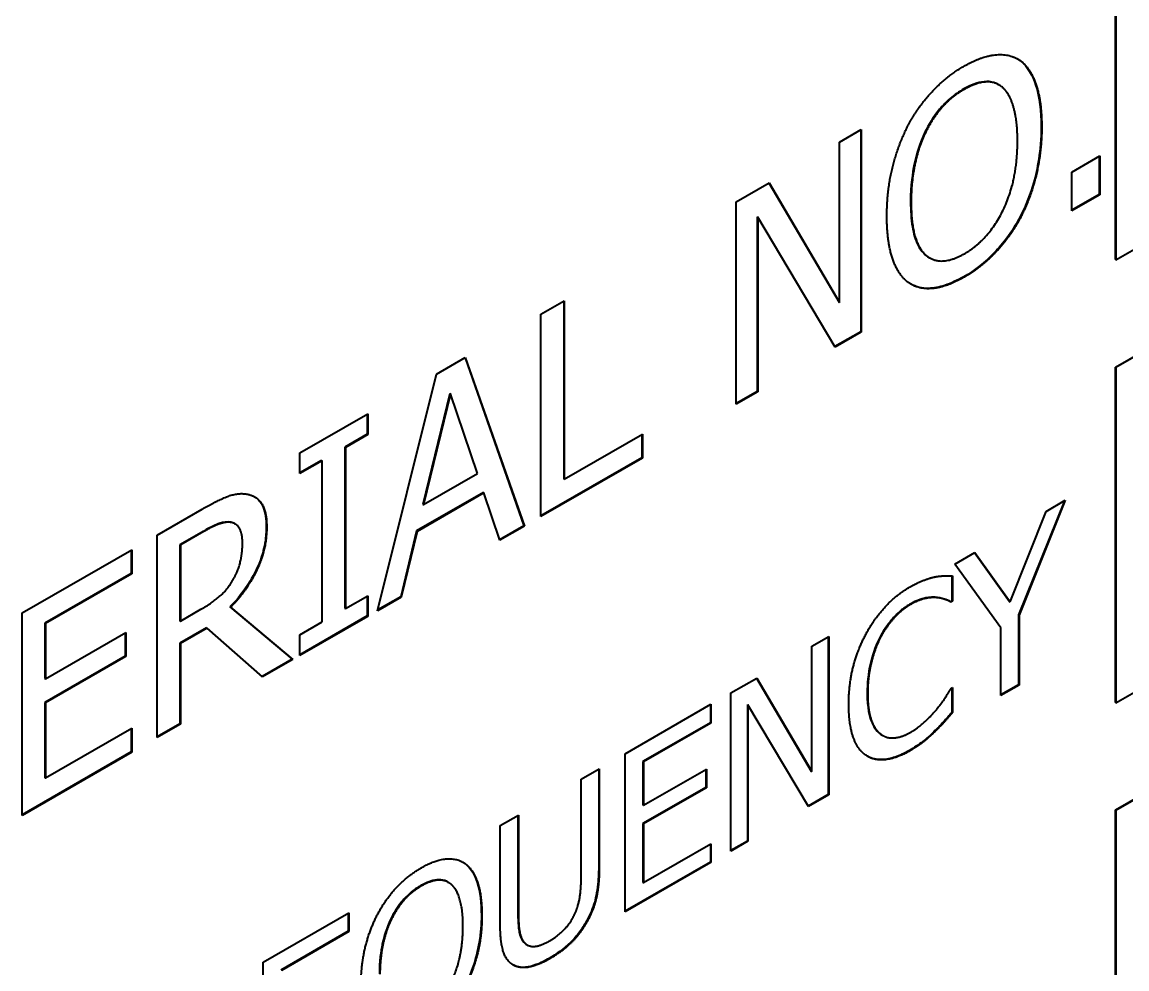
# Model space of a CAD drawing. Header units: inches. Extents: x 6934 to 18973, y 4254 to 7629.
# Drawn here: x 11239.27 to 11250.69, y 6561.97 to 6571.75 of the extents above; entities that cross this region are included whole.
import ezdxf

# ---------------------------------------------------------------- set-up
doc = ezdxf.new("R2010")
doc.units = ezdxf.units.IN
doc.header["$MEASUREMENT"] = 0
doc.layers.add('POWER SUPPLY CASE OUTLINE$0$가시적인 것(ISO)', color=3, linetype='Continuous', lineweight=40, true_color=0x00ff00)
doc.layers.add('POWER SUPPLY CASE OUTLINE$0$가시적인 좁은 것(ISO)', color=3, linetype='Continuous', lineweight=35, true_color=0x00ff00)

msp = doc.modelspace()

# ---------------------------------------------------------------- linework, layer by layer
at = {"layer": 'POWER SUPPLY CASE OUTLINE$0$가시적인 것(ISO)'}
for p, q in [((11250.575, 6569.294), (11269.525, 6580.207)), ((11250.569, 6568.186), (11269.519, 6579.099)), ((11269.525, 6579.095), (11250.575, 6568.183)), ((11250.575, 6564.716), (11269.525, 6575.629)), ((11250.569, 6563.608), (11269.519, 6574.52)), ((11269.525, 6574.517), (11250.575, 6563.604)), ((11250.569, 6569.298), (11250.569, 6572.764)), ((11250.575, 6572.761), (11250.575, 6569.294)), ((11249.585, 6571.353), (11249.591, 6571.35)), ((11249.358, 6571.107), (11249.364, 6571.104)), ((11247.719, 6570.511), (11247.943, 6570.64)), ((11247.938, 6570.637), (11247.938, 6568.551)), ((11247.943, 6570.64), (11247.943, 6568.547)), ((11247.719, 6568.854), (11247.719, 6570.511)), ((11250.119, 6570.2), (11250.409, 6570.368)), ((11250.403, 6570.364), (11250.403, 6569.971)), ((11250.409, 6570.368), (11250.409, 6569.967)), ((11250.119, 6569.8), (11250.119, 6570.2)), ((11246.648, 6569.894), (11246.99, 6570.091)), ((11246.987, 6570.09), (11247.713, 6568.857)), ((11246.99, 6570.091), (11247.719, 6568.854)), ((11246.648, 6567.801), (11246.648, 6569.894)), ((11250.403, 6569.971), (11250.119, 6569.807)), ((11250.409, 6569.967), (11250.119, 6569.8)), ((11250.403, 6569.971), (11250.409, 6569.967)), ((11246.867, 6569.739), (11246.867, 6567.934)), ((11246.867, 6569.739), (11246.872, 6569.735)), ((11247.673, 6568.392), (11246.872, 6569.735)), ((11246.872, 6569.735), (11246.872, 6567.931)), ((11248.645, 6569.317), (11248.651, 6569.314)), ((11250.569, 6569.298), (11250.575, 6569.294)), ((11244.632, 6568.734), (11244.873, 6568.872)), ((11244.867, 6568.869), (11244.867, 6567.03)), ((11244.873, 6568.872), (11244.873, 6567.027)), ((11247.713, 6568.857), (11247.719, 6568.854)), ((11244.632, 6566.641), (11244.632, 6568.734)), ((11247.938, 6568.551), (11247.67, 6568.397)), ((11247.943, 6568.547), (11247.673, 6568.392)), ((11247.938, 6568.551), (11247.943, 6568.547)), ((11243.554, 6568.113), (11243.85, 6568.283)), ((11243.847, 6568.281), (11244.455, 6566.545)), ((11243.85, 6568.283), (11244.461, 6566.542)), ((11250.569, 6564.719), (11250.569, 6568.186)), ((11250.569, 6568.186), (11250.575, 6568.183)), ((11250.575, 6568.183), (11250.575, 6564.716)), ((11242.944, 6565.668), (11243.554, 6568.113)), ((11243.691, 6567.913), (11243.412, 6566.767)), ((11243.696, 6567.91), (11243.418, 6566.764)), ((11243.691, 6567.913), (11243.696, 6567.91)), ((11243.977, 6567.086), (11243.696, 6567.91)), ((11246.867, 6567.934), (11246.648, 6567.808)), ((11246.872, 6567.931), (11246.648, 6567.801)), ((11246.867, 6567.934), (11246.872, 6567.931)), ((11242.14, 6567.298), (11242.841, 6567.702)), ((11242.836, 6567.699), (11242.836, 6567.492)), ((11242.841, 6567.702), (11242.841, 6567.489)), ((11242.836, 6567.492), (11242.605, 6567.359)), ((11242.841, 6567.489), (11242.611, 6567.356)), ((11242.836, 6567.492), (11242.841, 6567.489)), ((11244.873, 6567.027), (11245.681, 6567.492)), ((11245.676, 6567.489), (11245.676, 6567.248)), ((11245.681, 6567.492), (11245.681, 6567.245)), ((11242.14, 6567.085), (11242.14, 6567.298)), ((11242.605, 6567.359), (11242.605, 6565.694)), ((11242.605, 6567.359), (11242.611, 6567.356)), ((11242.611, 6567.356), (11242.611, 6565.69)), ((11242.365, 6567.221), (11242.14, 6567.091)), ((11242.37, 6567.217), (11242.14, 6567.085)), ((11242.365, 6567.221), (11242.37, 6567.217)), ((11242.37, 6565.552), (11242.37, 6567.217)), ((11245.676, 6567.248), (11244.632, 6566.647)), ((11245.681, 6567.245), (11244.632, 6566.641)), ((11245.676, 6567.248), (11245.681, 6567.245)), ((11243.418, 6566.764), (11243.977, 6567.086)), ((11244.867, 6567.03), (11244.873, 6567.027)), ((11244.037, 6566.89), (11243.346, 6566.492)), ((11244.043, 6566.886), (11243.352, 6566.488)), ((11244.037, 6566.89), (11244.043, 6566.886)), ((11244.207, 6566.396), (11244.043, 6566.886)), ((11250.042, 6566.804), (11249.568, 6565.625)), ((11250.051, 6566.809), (11249.574, 6565.622)), ((11249.852, 6566.694), (11250.051, 6566.809)), ((11240.666, 6566.449), (11241.132, 6566.718)), ((11243.412, 6566.767), (11243.418, 6566.764)), ((11249.481, 6565.761), (11249.852, 6566.694)), ((11241.14, 6566.488), (11240.901, 6566.35)), ((11241.145, 6566.485), (11240.906, 6566.347)), ((11241.466, 6566.568), (11241.471, 6566.565)), ((11243.346, 6566.492), (11243.182, 6565.812)), ((11243.352, 6566.488), (11243.187, 6565.809)), ((11243.346, 6566.492), (11243.352, 6566.488)), ((11244.455, 6566.545), (11244.205, 6566.401)), ((11244.461, 6566.542), (11244.207, 6566.396)), ((11244.455, 6566.545), (11244.461, 6566.542)), ((11240.666, 6564.357), (11240.666, 6566.449)), ((11240.901, 6566.35), (11240.901, 6565.563)), ((11240.901, 6566.35), (11240.906, 6566.347)), ((11240.906, 6566.347), (11240.906, 6565.56)), ((11239.269, 6565.645), (11240.402, 6566.297)), ((11240.396, 6566.294), (11240.396, 6566.053)), ((11240.402, 6566.297), (11240.402, 6566.05)), ((11248.908, 6566.15), (11249.116, 6566.27)), ((11249.114, 6566.269), (11249.475, 6565.764)), ((11249.116, 6566.27), (11249.481, 6565.761)), ((11249.386, 6565.491), (11248.908, 6566.15)), ((11240.396, 6566.053), (11239.504, 6565.539)), ((11240.402, 6566.05), (11239.51, 6565.536)), ((11240.396, 6566.053), (11240.402, 6566.05)), ((11248.88, 6566.029), (11248.88, 6565.77)), ((11248.886, 6566.029), (11248.886, 6565.767)), ((11242.611, 6565.69), (11242.841, 6565.823)), ((11242.836, 6565.82), (11242.836, 6565.613)), ((11242.841, 6565.823), (11242.841, 6565.609)), ((11243.187, 6565.809), (11242.944, 6565.668)), ((11243.182, 6565.812), (11242.946, 6565.676)), ((11243.182, 6565.812), (11243.187, 6565.809)), ((11240.906, 6565.56), (11241.118, 6565.682)), ((11241.417, 6565.706), (11242.061, 6565.167)), ((11241.417, 6565.706), (11241.423, 6565.703)), ((11241.423, 6565.703), (11242.067, 6565.163)), ((11242.605, 6565.694), (11242.611, 6565.69)), ((11248.88, 6565.77), (11248.865, 6565.761)), ((11248.865, 6565.761), (11248.871, 6565.758)), ((11248.886, 6565.767), (11248.871, 6565.758)), ((11248.88, 6565.77), (11248.886, 6565.767)), ((11249.475, 6565.764), (11249.481, 6565.761)), ((11239.269, 6563.552), (11239.269, 6565.645)), ((11240.901, 6565.563), (11240.906, 6565.56)), ((11242.836, 6565.613), (11242.14, 6565.212)), ((11242.841, 6565.609), (11242.14, 6565.206)), ((11242.14, 6565.419), (11242.37, 6565.552)), ((11242.836, 6565.613), (11242.841, 6565.609)), ((11249.568, 6565.625), (11249.574, 6565.622)), ((11249.568, 6565.625), (11249.568, 6564.902)), ((11249.574, 6565.622), (11249.574, 6564.899)), ((11239.504, 6565.539), (11239.51, 6565.536)), ((11239.504, 6565.539), (11239.504, 6564.966)), ((11239.51, 6565.536), (11239.51, 6564.963)), ((11239.51, 6564.963), (11240.342, 6565.442)), ((11240.336, 6565.439), (11240.336, 6565.198)), ((11240.342, 6565.442), (11240.342, 6565.194)), ((11241.176, 6565.49), (11240.901, 6565.331)), ((11241.182, 6565.487), (11240.906, 6565.328)), ((11241.176, 6565.49), (11241.182, 6565.487)), ((11241.754, 6564.983), (11241.182, 6565.487)), ((11249.386, 6564.79), (11249.386, 6565.491)), ((11240.901, 6565.331), (11240.901, 6564.498)), ((11240.901, 6565.331), (11240.906, 6565.328)), ((11240.906, 6565.328), (11240.906, 6564.495)), ((11242.14, 6565.206), (11242.14, 6565.419)), ((11247.432, 6565.3), (11247.607, 6565.401)), ((11247.601, 6565.398), (11247.601, 6563.769)), ((11247.607, 6565.401), (11247.607, 6563.766)), ((11247.432, 6564.006), (11247.432, 6565.3)), ((11240.336, 6565.198), (11239.504, 6564.719)), ((11240.342, 6565.194), (11239.51, 6564.715)), ((11240.336, 6565.198), (11240.342, 6565.194)), ((11242.061, 6565.167), (11241.75, 6564.987)), ((11242.067, 6565.163), (11241.754, 6564.983)), ((11242.061, 6565.167), (11242.067, 6565.163)), ((11239.504, 6564.966), (11239.51, 6564.963)), ((11246.595, 6564.818), (11246.862, 6564.972)), ((11246.859, 6564.971), (11247.426, 6564.009)), ((11246.862, 6564.972), (11247.432, 6564.006)), ((11248.872, 6564.866), (11248.886, 6564.874)), ((11248.88, 6564.87), (11248.88, 6564.617)), ((11248.886, 6564.874), (11248.886, 6564.614)), ((11249.568, 6564.902), (11249.386, 6564.797)), ((11249.574, 6564.899), (11249.386, 6564.79)), ((11249.568, 6564.902), (11249.574, 6564.899)), ((11246.595, 6563.183), (11246.595, 6564.818)), ((11239.504, 6564.719), (11239.51, 6564.715)), ((11239.504, 6564.719), (11239.504, 6563.942)), ((11239.51, 6564.715), (11239.51, 6563.939)), ((11245.504, 6564.19), (11246.389, 6564.7)), ((11246.383, 6564.696), (11246.383, 6564.509)), ((11246.389, 6564.7), (11246.389, 6564.506)), ((11246.765, 6564.697), (11246.77, 6564.694)), ((11246.765, 6564.697), (11246.765, 6563.287)), ((11247.396, 6563.645), (11246.77, 6564.694)), ((11246.77, 6564.694), (11246.77, 6563.284)), ((11250.569, 6564.719), (11250.575, 6564.716)), ((11248.88, 6564.617), (11248.886, 6564.614)), ((11239.51, 6563.939), (11240.402, 6564.452)), ((11240.396, 6564.449), (11240.396, 6564.208)), ((11240.402, 6564.452), (11240.402, 6564.204)), ((11240.901, 6564.498), (11240.666, 6564.363)), ((11240.906, 6564.495), (11240.666, 6564.357)), ((11240.901, 6564.498), (11240.906, 6564.495)), ((11246.383, 6564.509), (11245.686, 6564.108)), ((11246.389, 6564.506), (11245.692, 6564.105)), ((11246.383, 6564.509), (11246.389, 6564.506)), ((11248.692, 6564.416), (11248.698, 6564.413)), ((11248.158, 6564.382), (11248.164, 6564.379)), ((11240.396, 6564.208), (11239.269, 6563.559)), ((11240.402, 6564.204), (11239.269, 6563.552)), ((11240.396, 6564.208), (11240.402, 6564.204)), ((11245.504, 6562.555), (11245.504, 6564.19)), ((11245.686, 6564.108), (11245.686, 6563.66)), ((11245.686, 6564.108), (11245.692, 6564.105)), ((11245.692, 6564.105), (11245.692, 6563.657)), ((11245.047, 6563.927), (11245.235, 6564.035)), ((11245.229, 6564.032), (11245.229, 6563.018)), ((11245.235, 6564.035), (11245.235, 6563.015)), ((11245.692, 6563.657), (11246.342, 6564.031)), ((11246.336, 6564.028), (11246.336, 6563.841)), ((11246.342, 6564.031), (11246.342, 6563.838)), ((11247.426, 6564.009), (11247.432, 6564.006)), ((11239.504, 6563.942), (11239.51, 6563.939)), ((11245.047, 6562.901), (11245.047, 6563.927)), ((11246.336, 6563.841), (11245.686, 6563.467)), ((11246.342, 6563.838), (11245.692, 6563.464)), ((11246.336, 6563.841), (11246.342, 6563.838)), ((11247.601, 6563.769), (11247.393, 6563.649)), ((11247.607, 6563.766), (11247.396, 6563.645)), ((11247.601, 6563.769), (11247.607, 6563.766)), ((11245.686, 6563.66), (11245.692, 6563.657)), ((11250.569, 6560.141), (11250.569, 6563.608)), ((11250.569, 6563.608), (11250.575, 6563.604)), ((11250.575, 6563.604), (11250.575, 6560.138)), ((11244.211, 6563.446), (11244.399, 6563.554)), ((11244.394, 6563.551), (11244.394, 6562.537)), ((11244.399, 6563.554), (11244.399, 6562.534)), ((11244.211, 6562.425), (11244.211, 6563.446)), ((11245.686, 6563.467), (11245.686, 6562.86)), ((11245.686, 6563.467), (11245.692, 6563.464)), ((11245.692, 6563.464), (11245.692, 6562.857)), ((11246.765, 6563.287), (11246.595, 6563.19)), ((11246.77, 6563.284), (11246.595, 6563.183)), ((11246.765, 6563.287), (11246.77, 6563.284)), ((11245.692, 6562.857), (11246.389, 6563.258)), ((11246.383, 6563.255), (11246.383, 6563.068)), ((11246.389, 6563.258), (11246.389, 6563.064)), ((11246.383, 6563.068), (11245.504, 6562.561)), ((11246.389, 6563.064), (11245.504, 6562.555)), ((11246.383, 6563.068), (11246.389, 6563.064)), ((11243.67, 6562.863), (11243.676, 6562.86)), ((11245.686, 6562.86), (11245.692, 6562.857)), ((11241.761, 6562.035), (11242.646, 6562.544)), ((11242.64, 6562.541), (11242.64, 6562.354)), ((11242.646, 6562.544), (11242.646, 6562.351)), ((11242.64, 6562.354), (11241.943, 6561.953)), ((11242.646, 6562.351), (11241.949, 6561.949)), ((11242.64, 6562.354), (11242.646, 6562.351)), ((11244.484, 6562.216), (11244.49, 6562.213)), ((11241.761, 6560.4), (11241.761, 6562.035)), ((11244.343, 6562.007), (11244.346, 6562.005))]:
    msp.add_line(p, q, dxfattribs=at)
for points, degree in [([(11249.007, 6571.297), (11249.192, 6571.403), (11249.488, 6571.425), (11249.591, 6571.35)], 2), ([(11249.558, 6571.371), (11249.567, 6571.365), (11249.576, 6571.359), (11249.585, 6571.353)], 3), ([(11248.424, 6570.678), (11248.53, 6570.878), (11248.825, 6571.192), (11249.007, 6571.297)], 2), ([(11249.591, 6571.35), (11249.693, 6571.27), (11249.808, 6570.929), (11249.808, 6570.667)], 2), ([(11249.008, 6571.057), (11248.878, 6570.982), (11248.681, 6570.763), (11248.606, 6570.608)], 2), ([(11249.409, 6571.07), (11249.337, 6571.137), (11249.134, 6571.129), (11249.008, 6571.057)], 2), ([(11249.557, 6570.523), (11249.557, 6570.73), (11249.479, 6571.006), (11249.409, 6571.07)], 2), ([(11248.207, 6569.746), (11248.207, 6570.009), (11248.32, 6570.474), (11248.424, 6570.678)], 2), ([(11248.606, 6570.608), (11248.534, 6570.46), (11248.458, 6570.094), (11248.458, 6569.89)], 2), ([(11249.808, 6570.667), (11249.808, 6570.413), (11249.696, 6569.937), (11249.591, 6569.737)], 2), ([(11249.008, 6569.357), (11249.259, 6569.502), (11249.557, 6570.111), (11249.557, 6570.523)], 2), ([(11248.458, 6569.89), (11248.458, 6569.478), (11248.757, 6569.213), (11249.008, 6569.357)], 2), ([(11248.423, 6569.064), (11248.319, 6569.144), (11248.207, 6569.488), (11248.207, 6569.746)], 2), ([(11249.591, 6569.737), (11249.479, 6569.527), (11249.184, 6569.218), (11249.007, 6569.116)], 2), ([(11249.007, 6569.116), (11248.823, 6569.01), (11248.53, 6568.985), (11248.423, 6569.064)], 2), ([(11241.132, 6566.718), (11241.288, 6566.808), (11241.498, 6566.889), (11241.593, 6566.873)], 2), ([(11241.593, 6566.873), (11241.688, 6566.857), (11241.798, 6566.698), (11241.798, 6566.533)], 2), ([(11241.433, 6566.579), (11241.382, 6566.589), (11241.245, 6566.542), (11241.145, 6566.485)], 2), ([(11241.466, 6566.568), (11241.454, 6566.575), (11241.441, 6566.58), (11241.427, 6566.582)], 3), ([(11241.547, 6566.367), (11241.547, 6566.459), (11241.492, 6566.567), (11241.433, 6566.579)], 2), ([(11241.798, 6566.533), (11241.798, 6566.304), (11241.596, 6565.878), (11241.423, 6565.703)], 2), ([(11241.445, 6565.979), (11241.498, 6566.067), (11241.547, 6566.258), (11241.547, 6566.367)], 2), ([(11248.449, 6565.915), (11248.52, 6565.956), (11248.645, 6566.004), (11248.698, 6566.016)], 2), ([(11248.698, 6566.016), (11248.744, 6566.025), (11248.839, 6566.031), (11248.886, 6566.029)], 2), ([(11241.118, 6565.682), (11241.222, 6565.742), (11241.388, 6565.88), (11241.445, 6565.979)], 2), ([(11247.99, 6565.425), (11248.075, 6565.584), (11248.306, 6565.833), (11248.449, 6565.915)], 2), ([(11248.712, 6565.803), (11248.658, 6565.806), (11248.531, 6565.777), (11248.448, 6565.729)], 2), ([(11248.871, 6565.758), (11248.846, 6565.77), (11248.768, 6565.799), (11248.712, 6565.803)], 2), ([(11248.448, 6565.729), (11248.358, 6565.677), (11248.196, 6565.498), (11248.135, 6565.381)], 2), ([(11247.813, 6564.701), (11247.813, 6564.906), (11247.904, 6565.263), (11247.99, 6565.425)], 2), ([(11248.135, 6565.381), (11248.076, 6565.263), (11248.009, 6564.972), (11248.009, 6564.814)], 2), ([(11248.722, 6564.648), (11248.774, 6564.712), (11248.85, 6564.828), (11248.872, 6564.866)], 2), ([(11248.009, 6564.814), (11248.009, 6564.646), (11248.079, 6564.443), (11248.14, 6564.395)], 2), ([(11247.991, 6564.173), (11247.906, 6564.23), (11247.813, 6564.494), (11247.813, 6564.701)], 2), ([(11248.448, 6564.409), (11248.529, 6564.456), (11248.668, 6564.583), (11248.722, 6564.648)], 2), ([(11248.886, 6564.614), (11248.839, 6564.562), (11248.756, 6564.468), (11248.698, 6564.413)], 2), ([(11248.14, 6564.395), (11248.199, 6564.348), (11248.359, 6564.358), (11248.448, 6564.409)], 2), ([(11248.698, 6564.413), (11248.636, 6564.353), (11248.531, 6564.269), (11248.446, 6564.22)], 2), ([(11248.134, 6564.398), (11248.142, 6564.392), (11248.15, 6564.387), (11248.158, 6564.382)], 3), ([(11248.446, 6564.22), (11248.308, 6564.141), (11248.076, 6564.114), (11247.991, 6564.173)], 2), ([(11243.396, 6563.011), (11243.541, 6563.094), (11243.772, 6563.111), (11243.853, 6563.051)], 2), ([(11243.824, 6563.069), (11243.832, 6563.065), (11243.84, 6563.06), (11243.847, 6563.054)], 3), ([(11243.853, 6563.051), (11243.933, 6562.99), (11244.022, 6562.722), (11244.022, 6562.518)], 2), ([(11242.941, 6562.526), (11243.024, 6562.684), (11243.254, 6562.929), (11243.396, 6563.011)], 2), ([(11245.235, 6563.015), (11245.235, 6562.844), (11245.175, 6562.566), (11245.099, 6562.439)], 2), ([(11243.398, 6562.823), (11243.296, 6562.765), (11243.142, 6562.594), (11243.084, 6562.473)], 2), ([(11243.71, 6562.834), (11243.654, 6562.886), (11243.496, 6562.88), (11243.398, 6562.823)], 2), ([(11243.826, 6562.405), (11243.826, 6562.568), (11243.765, 6562.783), (11243.71, 6562.834)], 2), ([(11244.986, 6562.542), (11245.021, 6562.624), (11245.047, 6562.791), (11245.047, 6562.901)], 2), ([(11242.772, 6561.798), (11242.772, 6562.005), (11242.86, 6562.368), (11242.941, 6562.526)], 2), ([(11243.084, 6562.473), (11243.027, 6562.357), (11242.968, 6562.07), (11242.968, 6561.911)], 2), ([(11244.022, 6562.518), (11244.022, 6562.2), (11243.808, 6561.663), (11243.621, 6561.483)], 2), ([(11244.399, 6562.534), (11244.399, 6562.42), (11244.424, 6562.28), (11244.46, 6562.239)], 2), ([(11244.722, 6562.256), (11244.811, 6562.307), (11244.948, 6562.454), (11244.986, 6562.542)], 2), ([(11243.398, 6561.493), (11243.594, 6561.606), (11243.826, 6562.083), (11243.826, 6562.405)], 2), ([(11244.346, 6562.005), (11244.272, 6562.047), (11244.211, 6562.25), (11244.211, 6562.425)], 2), ([(11245.099, 6562.439), (11245.032, 6562.323), (11244.853, 6562.146), (11244.722, 6562.07)], 2), ([(11244.454, 6562.242), (11244.463, 6562.231), (11244.473, 6562.223), (11244.484, 6562.216)], 3), ([(11244.46, 6562.239), (11244.498, 6562.194), (11244.628, 6562.202), (11244.722, 6562.256)], 2), ([(11244.722, 6562.07), (11244.597, 6561.999), (11244.412, 6561.967), (11244.346, 6562.005)], 2)]:
    msp.add_open_spline(points, degree=degree, dxfattribs=at)
for points, knots in [([(11249.585, 6571.353), (11249.664, 6571.292), (11249.713, 6571.197), (11249.787, 6570.978), (11249.802, 6570.827), (11249.802, 6570.671)], [-0.1261355, -0.1261355, -0.1261355, -0.1261355, -0.0717246, -0.0717246, 0, 0, 0, 0]), ([(11249.358, 6571.107), (11249.345, 6571.114), (11249.331, 6571.121), (11249.284, 6571.136), (11249.249, 6571.139), (11249.145, 6571.129), (11249.075, 6571.102), (11249.003, 6571.06)], [-0.06978956, -0.06978956, -0.06978956, -0.06978956, -0.05975243, -0.05975243, -0.03820493, -0.03820493, 0, 0, 0, 0]), ([(11249.003, 6571.06), (11248.955, 6571.033), (11248.907, 6571), (11248.807, 6570.914), (11248.768, 6570.87), (11248.686, 6570.769), (11248.64, 6570.692), (11248.601, 6570.612)], [-0.06417093, -0.06417093, -0.06417093, -0.06417093, -0.05011322, -0.05011322, -0.03373142, -0.03373142, 0, 0, 0, 0]), ([(11248.601, 6570.612), (11248.548, 6570.503), (11248.513, 6570.389), (11248.473, 6570.195), (11248.452, 6570.065), (11248.452, 6569.894)], [-0.1789326, -0.1789326, -0.1789326, -0.1789326, -0.0787515, -0.0787515, 0, 0, 0, 0]), ([(11249.802, 6570.671), (11249.802, 6570.415), (11249.761, 6570.222), (11249.692, 6569.976), (11249.646, 6569.856), (11249.585, 6569.74)], [-0.1017254, -0.1017254, -0.1017254, -0.1017254, -0.0492853, -0.0492853, 0, 0, 0, 0]), ([(11248.452, 6569.894), (11248.452, 6569.804), (11248.458, 6569.716), (11248.483, 6569.567), (11248.501, 6569.503), (11248.566, 6569.372), (11248.611, 6569.337), (11248.645, 6569.317)], [-0.13348565, -0.13348565, -0.13348565, -0.13348565, -0.11285313, -0.11285313, -0.09521007, -0.09521007, -0.07037467, -0.07037467, -0.07037467, -0.07037467]), ([(11249.585, 6569.74), (11249.549, 6569.672), (11249.509, 6569.606), (11249.407, 6569.463), (11249.356, 6569.407), (11249.222, 6569.267), (11249.113, 6569.183), (11249.001, 6569.119)], [-0.09005279, -0.09005279, -0.09005279, -0.09005279, -0.07665114, -0.07665114, -0.05930061, -0.05930061, 0, 0, 0, 0]), ([(11249.001, 6569.119), (11248.936, 6569.082), (11248.871, 6569.051), (11248.749, 6569.011), (11248.692, 6569), (11248.569, 6568.998), (11248.508, 6569.014), (11248.454, 6569.044)], [-0.1163961, -0.1163961, -0.1163961, -0.1163961, -0.0820659, -0.0820659, -0.0500318, -0.0500318, -0.0094393, -0.0094393, -0.0094393, -0.0094393]), ([(11241.667, 6566.848), (11241.675, 6566.843), (11241.683, 6566.838), (11241.72, 6566.809), (11241.744, 6566.778), (11241.784, 6566.682), (11241.793, 6566.611), (11241.793, 6566.537)], [-0.06474212, -0.06474212, -0.06474212, -0.06474212, -0.05873914, -0.05873914, -0.0341321, -0.0341321, 0, 0, 0, 0]), ([(11241.427, 6566.582), (11241.391, 6566.589), (11241.35, 6566.583), (11241.277, 6566.558), (11241.226, 6566.538), (11241.14, 6566.488)], [-0.1096687, -0.1096687, -0.1096687, -0.1096687, -0.0458841, -0.0458841, 0, 0, 0, 0]), ([(11241.793, 6566.537), (11241.793, 6566.487), (11241.789, 6566.434), (11241.773, 6566.33), (11241.761, 6566.279), (11241.712, 6566.128), (11241.668, 6566.042), (11241.565, 6565.873), (11241.494, 6565.784), (11241.417, 6565.706)], [-0.1073122, -0.1073122, -0.1073122, -0.1073122, -0.0901283, -0.0901283, -0.0742329, -0.0742329, -0.0438127, -0.0438127, 0, 0, 0, 0]), ([(11248.706, 6565.806), (11248.656, 6565.809), (11248.611, 6565.8), (11248.542, 6565.784), (11248.491, 6565.761), (11248.442, 6565.732)], [-0.03844355, -0.03844355, -0.03844355, -0.03844355, -0.02591263, -0.02591263, 0, 0, 0, 0]), ([(11248.865, 6565.761), (11248.845, 6565.771), (11248.823, 6565.78), (11248.772, 6565.799), (11248.739, 6565.804), (11248.706, 6565.806)], [-0.0348063, -0.0348063, -0.0348063, -0.0348063, -0.0198818, -0.0198818, 0, 0, 0, 0]), ([(11248.442, 6565.732), (11248.41, 6565.714), (11248.379, 6565.692), (11248.312, 6565.635), (11248.282, 6565.603), (11248.208, 6565.518), (11248.166, 6565.454), (11248.13, 6565.384)], [-0.05575406, -0.05575406, -0.05575406, -0.05575406, -0.04354167, -0.04354167, -0.02953823, -0.02953823, 0, 0, 0, 0]), ([(11248.13, 6565.384), (11248.081, 6565.288), (11248.053, 6565.192), (11248.013, 6565.015), (11248.004, 6564.913), (11248.004, 6564.817)], [-0.07384393, -0.07384393, -0.07384393, -0.07384393, -0.04388733, -0.04388733, 0, 0, 0, 0]), ([(11248.004, 6564.817), (11248.004, 6564.658), (11248.027, 6564.576), (11248.067, 6564.475), (11248.095, 6564.429), (11248.134, 6564.398)], [-0.06072561, -0.06072561, -0.06072561, -0.06072561, -0.03211034, -0.03211034, 0, 0, 0, 0]), ([(11248.88, 6564.617), (11248.851, 6564.584), (11248.821, 6564.551), (11248.761, 6564.482), (11248.725, 6564.447), (11248.692, 6564.416)], [-0.03564815, -0.03564815, -0.03564815, -0.03564815, -0.01842159, -0.01842159, 0, 0, 0, 0]), ([(11248.692, 6564.416), (11248.655, 6564.38), (11248.617, 6564.345), (11248.537, 6564.282), (11248.488, 6564.251), (11248.44, 6564.223)], [-0.04951884, -0.04951884, -0.04951884, -0.04951884, -0.02524297, -0.02524297, 0, 0, 0, 0]), ([(11248.44, 6564.223), (11248.39, 6564.195), (11248.341, 6564.171), (11248.246, 6564.139), (11248.201, 6564.13), (11248.101, 6564.126), (11248.051, 6564.138), (11248.007, 6564.163)], [-0.08970536, -0.08970536, -0.08970536, -0.08970536, -0.06354156, -0.06354156, -0.03867003, -0.03867003, -0.00547756, -0.00547756, -0.00547756, -0.00547756]), ([(11243.847, 6563.054), (11243.908, 6563.008), (11243.947, 6562.935), (11244.004, 6562.761), (11244.016, 6562.644), (11244.016, 6562.521)], [-0.09950616, -0.09950616, -0.09950616, -0.09950616, -0.05615759, -0.05615759, 0, 0, 0, 0]), ([(11245.229, 6563.018), (11245.229, 6562.953), (11245.226, 6562.884), (11245.205, 6562.721), (11245.188, 6562.66), (11245.159, 6562.568), (11245.131, 6562.504), (11245.094, 6562.442)], [-0.04603098, -0.04603098, -0.04603098, -0.04603098, -0.03795406, -0.03795406, -0.02712384, -0.02712384, 0, 0, 0, 0]), ([(11243.392, 6562.827), (11243.355, 6562.805), (11243.317, 6562.78), (11243.239, 6562.713), (11243.208, 6562.678), (11243.144, 6562.599), (11243.108, 6562.539), (11243.078, 6562.476)], [-0.05013354, -0.05013354, -0.05013354, -0.05013354, -0.03915095, -0.03915095, -0.02635267, -0.02635267, 0, 0, 0, 0]), ([(11243.67, 6562.863), (11243.66, 6562.869), (11243.649, 6562.874), (11243.612, 6562.886), (11243.585, 6562.888), (11243.503, 6562.88), (11243.448, 6562.859), (11243.392, 6562.827)], [-0.05452309, -0.05452309, -0.05452309, -0.05452309, -0.04668159, -0.04668159, -0.0298476, -0.0298476, 0, 0, 0, 0]), ([(11243.078, 6562.476), (11243.037, 6562.391), (11243.01, 6562.302), (11242.978, 6562.149), (11242.962, 6562.047), (11242.962, 6561.914)], [-0.13794, -0.13794, -0.13794, -0.13794, -0.0612408, -0.0612408, 0, 0, 0, 0]), ([(11244.016, 6562.521), (11244.016, 6562.431), (11244.01, 6562.336), (11243.979, 6562.153), (11243.957, 6562.065), (11243.899, 6561.905), (11243.858, 6561.809), (11243.742, 6561.624), (11243.682, 6561.55), (11243.615, 6561.486)], [-0.1987013, -0.1987013, -0.1987013, -0.1987013, -0.1363702, -0.1363702, -0.0816912, -0.0816912, -0.0373803, -0.0373803, 0, 0, 0, 0]), ([(11244.394, 6562.537), (11244.394, 6562.429), (11244.402, 6562.375), (11244.416, 6562.305), (11244.431, 6562.269), (11244.454, 6562.242)], [-0.03660059, -0.03660059, -0.03660059, -0.03660059, -0.02245525, -0.02245525, 0, 0, 0, 0]), ([(11245.094, 6562.442), (11245.071, 6562.404), (11245.047, 6562.367), (11244.988, 6562.29), (11244.958, 6562.259), (11244.868, 6562.17), (11244.789, 6562.116), (11244.717, 6562.074)], [-0.06002364, -0.06002364, -0.06002364, -0.06002364, -0.05048049, -0.05048049, -0.03855798, -0.03855798, 0, 0, 0, 0]), ([(11244.717, 6562.074), (11244.672, 6562.048), (11244.627, 6562.026), (11244.545, 6561.995), (11244.507, 6561.986), (11244.423, 6561.978), (11244.38, 6561.986), (11244.343, 6562.007)], [-0.07265851, -0.07265851, -0.07265851, -0.07265851, -0.04900249, -0.04900249, -0.02818557, -0.02818557, -0.00045948, -0.00045948, -0.00045948, -0.00045948])]:
    msp.add_open_spline(points, degree=3, knots=knots, dxfattribs=at)
at = {"layer": 'POWER SUPPLY CASE OUTLINE$0$가시적인 좁은 것(ISO)'}
for p, q in [((11249.003, 6571.06), (11249.008, 6571.057)), ((11248.601, 6570.612), (11248.606, 6570.608)), ((11249.802, 6570.671), (11249.808, 6570.667)), ((11248.452, 6569.894), (11248.458, 6569.89)), ((11249.585, 6569.74), (11249.591, 6569.737)), ((11249.001, 6569.119), (11249.007, 6569.116)), ((11241.427, 6566.582), (11241.433, 6566.579)), ((11241.14, 6566.488), (11241.145, 6566.485)), ((11241.793, 6566.537), (11241.798, 6566.533)), ((11248.706, 6565.806), (11248.712, 6565.803)), ((11248.442, 6565.732), (11248.448, 6565.729)), ((11248.13, 6565.384), (11248.135, 6565.381)), ((11248.004, 6564.817), (11248.009, 6564.814)), ((11248.134, 6564.398), (11248.14, 6564.395)), ((11248.44, 6564.223), (11248.446, 6564.22)), ((11243.847, 6563.054), (11243.853, 6563.051)), ((11245.229, 6563.018), (11245.235, 6563.015)), ((11243.392, 6562.827), (11243.398, 6562.823)), ((11243.078, 6562.476), (11243.084, 6562.473)), ((11244.016, 6562.521), (11244.022, 6562.518)), ((11244.394, 6562.537), (11244.399, 6562.534)), ((11245.094, 6562.442), (11245.099, 6562.439)), ((11244.454, 6562.242), (11244.46, 6562.239)), ((11244.717, 6562.074), (11244.722, 6562.07))]:
    msp.add_line(p, q, dxfattribs=at)

doc.saveas('drawing.dxf')
